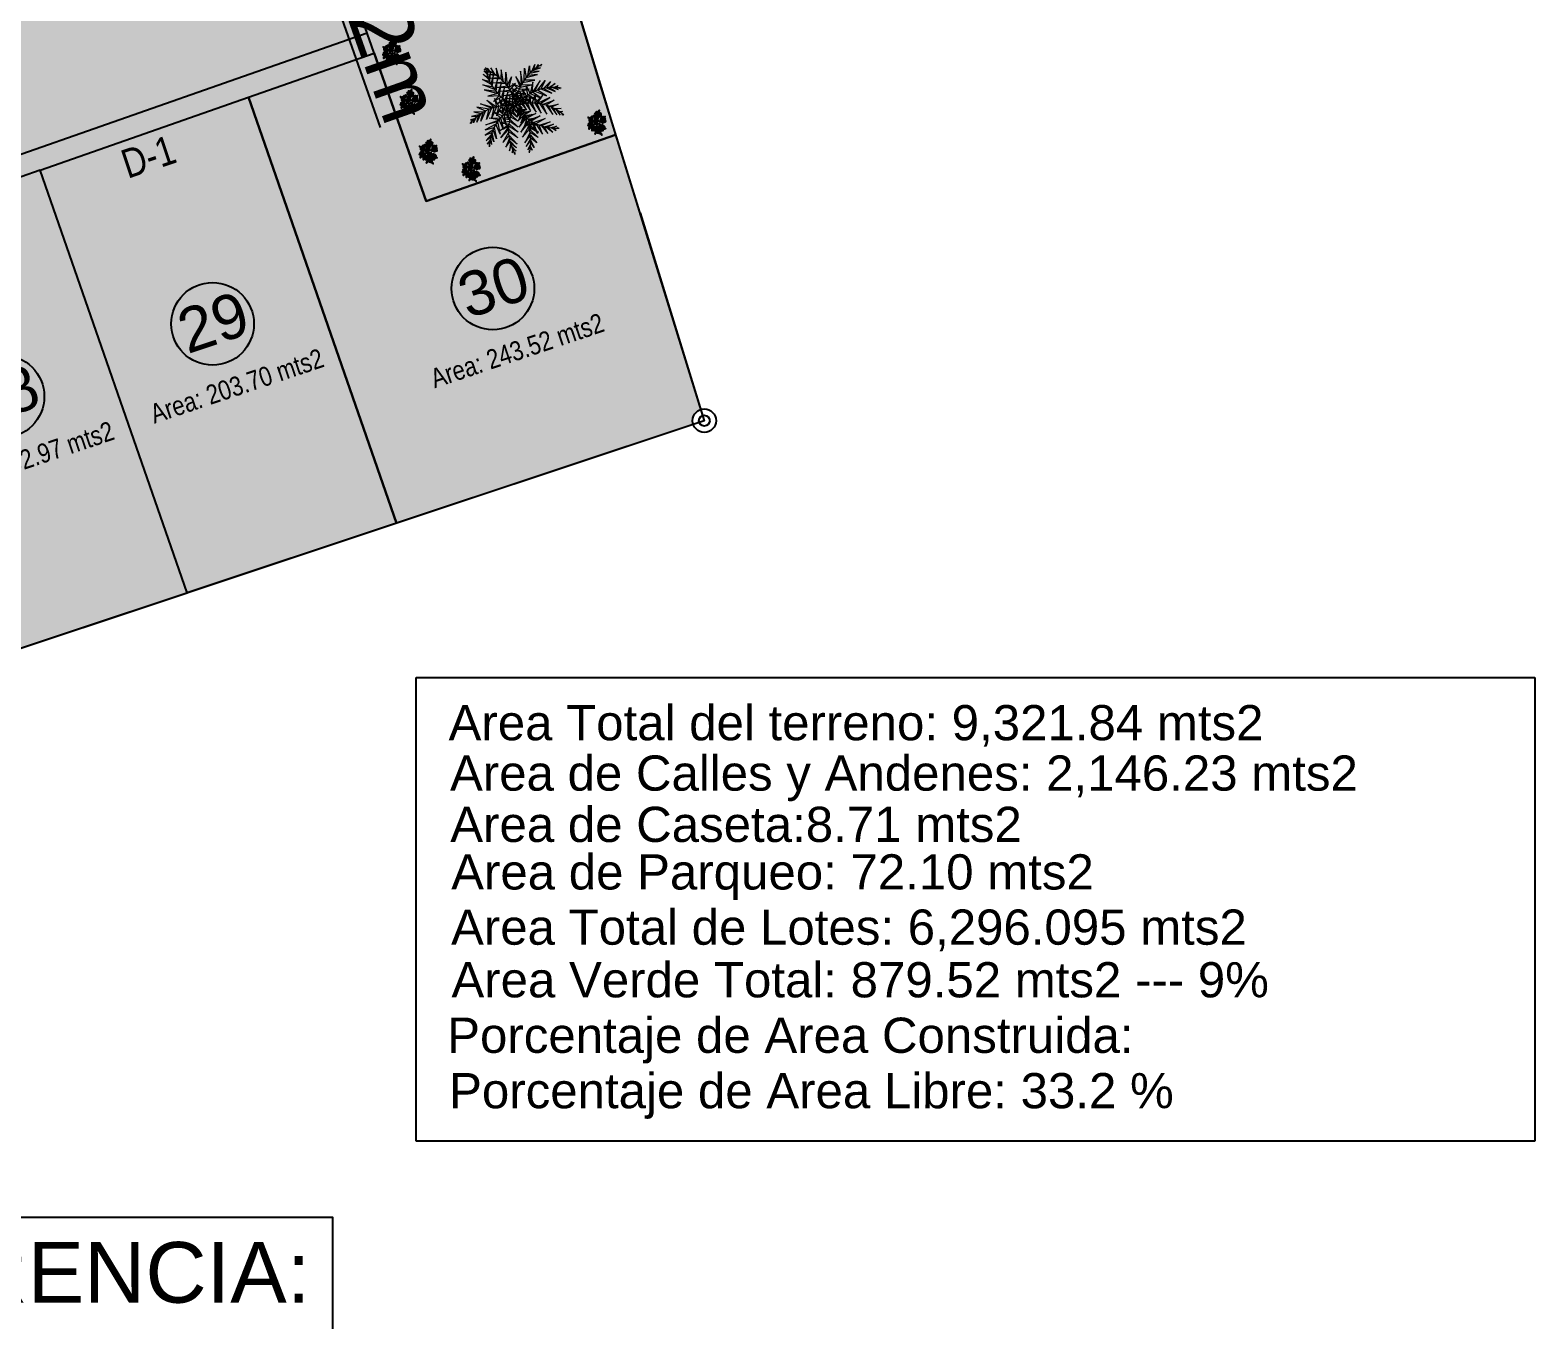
# Model space of a CAD drawing. Header units: millimetres. Extents: x 605064 to 1210630, y 1310999 to 2622410.
# Drawn here: x 605272.8 to 605341, y 1311072.5 to 1311130.9 of the extents above; entities that cross this region are included whole.
import ezdxf

# ---------------------------------------------------------------- set-up
doc = ezdxf.new("R2010")
doc.units = ezdxf.units.MM
doc.header["$PDMODE"] = 32
doc.header["$PDSIZE"] = 0.3
for name, color, linetype in [('acera', 8, 'Continuous'), ('CIRCULO', 1, 'Continuous'), ('COTAS', 3, 'Continuous'), ('CVL_CUADCON_LIN', 8, 'Continuous'), ('CVL_CUADCON_TX', 2, 'Continuous'), ('FLORES', 7, 'Continuous'), ('MUEBLES', 1, 'Continuous'), ('PALME-1', 82, 'Continuous'), ('ROTULOS LOTES', 1, 'Continuous'), ('texto', 7, 'Continuous')]:
    doc.layers.add(name, color=color, linetype=linetype)
doc.styles.add('PUNTOS PI', font='arial.ttf', dxfattribs={"height": 2.75})
doc.styles.add('ROTULOS', font='arial.ttf', dxfattribs={"height": 3})
doc.styles.add('TSN - Arial Narrow', font='ARIALN.TTF')
doc.dimstyles.new('COTAS LINDEROS', dxfattribs={"dimscale": 40, "dimtxt": 2.75, "dimasz": 0.06, "dimexe": 0.005, "dimexo": 0.005, "dimgap": 0.005, "dimtad": 2, "dimzin": 0, "dimdsep": 46, "dimtxsty": 'PUNTOS PI', "dimcen": 0.09, "dimclrd": 1, "dimclre": 1, "dimclrt": 3, "dimadec": 0, "dimazin": 0, "dimtfac": 1, "dimtofl": 0, "dimtmove": 0, "dimatfit": 3, "dimldrblk": 'ARCHTICK', "dimfxl": 1, "dimtolj": 1, "dimtzin": 0, "dimarcsym": 0})

# ---------------------------------------------------------------- blocks, each defined once
blk = doc.blocks.new('A$C48C97B70')
at = {"layer": 'PALME-1', "lineweight": 5}
for p, q in [((2.07, 6.54), (2.17, 6.53)), ((2.22, 6.5), (2.07, 6.54)), ((2.11, 6.38), (2.41, 6.32)), ((2.56, 6.18), (2.11, 6.38)), ((2.32, 6.6), (2.31, 6.42)), ((2.41, 6.32), (2.32, 6.6)), ((2.55, 6.55), (2.61, 6.12)), ((2.69, 6.03), (2.55, 6.55)), ((2.9, 6.41), (2.79, 5.89)), ((2.91, 5.72), (2.9, 6.41)), ((2.17, 6.15), (2.69, 6.03)), ((2.79, 5.89), (2.17, 6.15)), ((2.25, 5.88), (2.91, 5.72)), ((3.01, 5.56), (2.25, 5.88)), ((2.39, 5.47), (3.13, 5.33)), ((3.21, 5.15), (2.39, 5.47)), ((3.22, 6.2), (3.01, 5.56)), ((3.13, 5.33), (3.22, 6.2)), ((3.21, 5.15), (3.48, 5.95)), ((3.48, 5.95), (3.28, 4.98)), ((3.28, 4.98), (3.76, 5.51)), ((3.76, 5.51), (3.33, 4.82)), ((1.11, 4.31), (1.96, 3.8)), ((1.77, 3.8), (1.11, 4.31)), ((1.62, 4.43), (2.12, 3.8)), ((1.96, 3.8), (1.62, 4.43)), ((2.17, 4.4), (2.12, 3.8)), ((2.31, 3.78), (2.17, 4.4)), ((2.48, 4.31), (2.47, 3.76)), ((2.62, 3.74), (2.48, 4.31)), ((2.53, 5.1), (3.28, 4.98)), ((3.33, 4.82), (2.53, 5.1)), ((2.68, 4.77), (3.38, 4.63)), ((3.41, 4.48), (2.68, 4.77)), ((2.87, 4.39), (3.43, 4.33)), ((3.45, 4.18), (2.87, 4.39)), ((3.91, 4.98), (3.33, 4.82)), ((3.38, 4.63), (3.91, 4.98)), ((3.93, 4.65), (3.41, 4.48)), ((3.43, 4.33), (3.93, 4.65)), ((3.89, 4.36), (3.45, 4.18)), ((3.46, 4.03), (3.89, 4.36)), ((3.94, 3.75), (4.03, 4.28)), ((4.03, 4.28), (4.08, 3.81)), ((4.22, 3.86), (4.27, 4.45)), ((4.27, 4.45), (4.37, 3.91)), ((4.52, 3.96), (4.56, 4.59)), ((4.56, 4.59), (4.7, 4)), ((5.1, 4.71), (4.7, 4)), ((4.86, 4.03), (5.1, 4.71)), ((5.62, 4.68), (4.86, 4.03)), ((5.05, 4.06), (5.62, 4.68)), ((5.25, 4.08), (5.96, 4.57)), ((5.96, 4.57), (5.5, 4.08)), ((5.69, 4.07), (6.3, 4.39)), ((6.3, 4.39), (5.9, 4.05)), ((0.17, 3.31), (0.08, 3.19)), ((0.08, 3.19), (0.12, 3.28)), ((0.11, 3.44), (0.28, 3.37)), ((0.4, 3.43), (0.11, 3.44)), ((0.24, 3.64), (0.66, 3.55)), ((0.77, 3.6), (0.24, 3.64)), ((0.59, 3.52), (0.24, 3.17)), ((0.24, 3.17), (0.4, 3.43)), ((0.49, 3.93), (0.94, 3.65)), ((1.14, 3.71), (0.49, 3.93)), ((0.94, 3.65), (0.49, 3.15)), ((0.49, 3.15), (0.77, 3.6)), ((1.32, 3.74), (0.77, 3.13)), ((0.77, 3.13), (1.14, 3.71)), ((0.79, 4.16), (1.32, 3.74)), ((1.57, 3.78), (0.79, 4.16)), ((1.77, 3.8), (1.2, 3.13)), ((1.2, 3.13), (1.57, 3.78)), ((1.59, 3.14), (1.96, 3.8)), ((2.12, 3.8), (1.59, 3.14)), ((1.96, 3.17), (2.31, 3.78)), ((2.47, 3.76), (1.96, 3.17)), ((2.37, 3.23), (2.62, 3.74)), ((2.77, 3.7), (2.37, 3.23)), ((2.66, 3.27), (2.91, 3.66)), ((3.03, 3.63), (2.66, 3.27)), ((3.25, 3.26), (2.73, 3.21)), ((2.73, 3.21), (3.13, 3.13)), ((2.74, 4.18), (2.77, 3.7)), ((2.91, 3.66), (2.74, 4.18)), ((2.96, 4.03), (3.03, 3.63)), ((3.19, 3.57), (2.96, 4.03)), ((2.98, 3.34), (3.19, 3.57)), ((3.3, 3.52), (2.98, 3.34)), ((3.01, 4.14), (3.46, 4.03)), ((3.47, 3.91), (3.01, 4.14)), ((3.18, 3.86), (3.47, 3.74)), ((3.46, 3.62), (3.18, 3.86)), ((3.39, 2.98), (3.25, 3.26)), ((3.33, 3.35), (3.39, 2.98)), ((3.83, 4.11), (3.47, 3.91)), ((3.47, 3.74), (3.83, 4.11)), ((3.49, 3.3), (3.84, 3.19)), ((3.58, 3.55), (3.93, 3.41)), ((3.69, 3.61), (3.84, 4.1)), ((3.93, 3.41), (3.69, 3.61)), ((3.84, 4.1), (3.84, 3.69)), ((3.84, 3.69), (4.25, 3.4)), ((4.25, 3.4), (3.94, 3.75)), ((4.08, 3.81), (4.54, 3.4)), ((4.54, 3.4), (4.22, 3.86)), ((4.37, 3.91), (4.96, 3.41)), ((4.96, 3.41), (4.52, 3.96)), ((4.7, 4), (5.33, 3.44)), ((5.33, 3.44), (4.86, 4.03)), ((5.05, 4.06), (5.72, 3.49)), ((5.72, 3.49), (5.25, 4.08)), ((5.5, 4.08), (6.15, 3.56)), ((6.15, 3.56), (5.69, 4.07)), ((5.9, 4.05), (6.42, 3.62)), ((6.07, 4.02), (6.59, 4.15)), ((6.42, 3.62), (6.07, 4.02)), ((6.59, 4.15), (6.19, 3.99)), ((6.26, 3.98), (6.66, 3.68)), ((6.46, 3.92), (6.75, 3.97)), ((6.66, 3.68), (6.46, 3.92)), ((6.75, 3.97), (6.59, 3.87)), ((6.71, 3.83), (6.81, 3.73)), ((6.81, 3.73), (6.76, 3.81)), ((1.79, 1.6), (2.58, 2.2)), ((1.87, 2.11), (2.65, 2.35)), ((2.58, 2.2), (1.87, 2.11)), ((2.1, 2.61), (2.65, 2.35)), ((2.73, 2.52), (2.1, 2.61)), ((2.31, 2.87), (2.8, 2.66)), ((2.89, 2.79), (2.31, 2.87)), ((2.52, 3.07), (2.97, 2.92)), ((3.06, 3.03), (2.52, 3.07)), ((3.06, 1.62), (2.58, 2.2)), ((2.65, 2.35), (3.06, 1.62)), ((3.17, 1.97), (2.73, 2.52)), ((2.8, 2.66), (3.17, 1.97)), ((3.27, 2.37), (2.89, 2.79)), ((2.97, 2.92), (3.27, 2.37)), ((3.33, 2.66), (3.06, 3.03)), ((3.13, 3.13), (3.33, 2.66)), ((3.53, 3.19), (3.34, 2.71)), ((3.34, 2.71), (3.6, 3.03)), ((3.65, 2.92), (3.37, 2.45)), ((3.37, 2.45), (3.71, 2.79)), ((3.79, 2.65), (3.45, 2.17)), ((3.45, 2.17), (3.87, 2.52)), ((3.84, 3.19), (3.53, 3.19)), ((3.95, 2.39), (3.59, 1.88)), ((3.59, 1.88), (4.07, 2.24)), ((3.6, 3.03), (4.11, 2.99)), ((4.11, 2.99), (3.65, 2.92)), ((3.71, 2.79), (4.33, 2.81)), ((4.33, 2.81), (3.79, 2.65)), ((3.87, 2.52), (4.65, 2.53)), ((3.93, 1.44), (4.07, 2.24)), ((4.65, 2.53), (3.95, 2.39)), ((4.07, 2.24), (4.91, 2.27)), ((4.91, 2.27), (4.17, 2.11)), ((2.52, 2.02), (1.79, 1.6)), ((2.46, 1.83), (1.82, 1.24)), ((1.82, 1.24), (2.4, 1.58)), ((2.37, 1.4), (1.92, 0.87)), ((1.92, 0.87), (2.35, 1.19)), ((2.35, 1.19), (2.65, 0.59)), ((2.76, 0.85), (2.37, 1.4)), ((2.4, 1.58), (2.76, 0.85)), ((2.93, 1.24), (2.46, 1.83)), ((2.52, 2.02), (2.93, 1.24)), ((4.17, 2.11), (3.93, 1.44)), ((4.35, 1.14), (4.17, 2.11)), ((4.3, 1.97), (5.18, 1.98)), ((4.3, 1.97), (4.35, 1.14)), ((5.18, 1.98), (4.44, 1.83)), ((4.44, 1.83), (4.68, 1)), ((4.68, 1), (4.64, 1.67)), ((4.64, 1.67), (5.46, 1.66)), ((5.46, 1.66), (4.79, 1.56)), ((4.79, 1.56), (5.05, 0.92)), ((5.05, 0.92), (4.96, 1.44)), ((4.96, 1.44), (5.64, 1.44)), ((5.64, 1.44), (5.11, 1.36)), ((5.11, 1.36), (5.43, 0.92)), ((5.43, 0.92), (5.22, 1.3)), ((5.29, 1.27), (5.78, 1.24)), ((5.78, 1.24), (5.48, 1.18)), ((5.48, 1.18), (5.67, 0.96)), ((5.67, 0.96), (5.61, 1.14)), ((5.72, 1.1), (5.87, 1.11)), ((5.87, 1.11), (5.78, 1.08)), ((2.34, 1.02), (2.1, 0.54)), ((2.1, 0.54), (2.34, 0.89)), ((2.35, 0.61), (2.24, 0.34)), ((2.24, 0.34), (2.37, 0.48)), ((2.65, 0.59), (2.34, 1.02)), ((2.34, 0.82), (2.54, 0.37)), ((2.54, 0.37), (2.35, 0.61)), ((2.38, 0.36), (2.46, 0.23)), ((2.46, 0.23), (2.39, 0.3))]:
    blk.add_line(p, q, dxfattribs=at)
for points in [[(2.15, 6.22), (2.03, 6.48), (2.16, 6.36)], [(2.16, 6.01), (2.32, 6.47), (2.15, 6.22)], [(2.17, 6.48), (2.24, 6.61), (2.18, 6.54)], [(2.35, 5.01), (1.67, 5.56), (2.27, 5.26)], [(2.23, 5.44), (1.75, 5.93), (2.19, 5.64)], [(2.17, 5.81), (1.9, 6.28), (2.16, 5.94)], [(2.19, 5.64), (2.45, 6.26), (2.17, 5.81)], [(2.27, 5.26), (2.58, 6.01), (2.23, 5.44)], [(2.42, 4.82), (2.77, 5.63), (2.35, 5.01)], [(4.26, 4.75), (4.05, 5.44), (4.14, 4.63)], [(4.39, 4.88), (4.5, 5.72), (4.26, 4.75)], [(4.54, 5.01), (4.83, 5.83), (4.75, 5.17)], [(4.91, 5.27), (5.21, 5.88), (5.09, 5.37)], [(5.09, 5.37), (5.76, 5.34), (5.24, 5.45)], [(5.24, 5.45), (5.59, 5.86), (5.36, 5.5)], [(5.42, 5.53), (5.92, 5.52), (5.62, 5.6)], [(5.62, 5.6), (5.82, 5.8), (5.75, 5.64)], [(5.87, 5.67), (6.02, 5.65), (5.93, 5.68)], [(2.42, 4.82), (1.67, 5.2), (2.49, 4.65)], [(2.49, 4.65), (1.78, 4.69), (2.57, 4.5)], [(2.67, 4.34), (2.05, 4.21), (2.57, 4.5)], [(2.57, 4.5), (2.93, 5.26), (2.49, 4.65)], [(2.75, 4.21), (3.06, 4.92), (2.67, 4.34)], [(2.94, 3.96), (3.19, 4.53), (2.84, 4.08)], [(3.68, 3.98), (3.44, 4.47), (3.75, 4.11)], [(3.84, 4.24), (3.53, 4.74), (3.93, 4.37)], [(4.02, 4.49), (3.69, 5.03), (4.14, 4.63)], [(3.93, 4.37), (4.7, 4.31), (4.02, 4.49)], [(4.14, 4.63), (4.98, 4.55), (4.26, 4.75)], [(4.39, 4.88), (5.27, 4.82), (4.54, 5.01)], [(4.75, 5.17), (5.57, 5.12), (4.91, 5.27)], [(2.34, 3.06), (1.86, 3.47), (2.18, 2.96)], [(2.61, 3.2), (2.17, 3.58), (2.47, 3.13)], [(2.84, 4.08), (2.27, 3.96), (2.75, 4.21)], [(2.89, 3.31), (2.45, 3.63), (2.76, 3.26)], [(3.03, 3.85), (2.49, 3.78), (2.94, 3.96)], [(2.76, 3.26), (2.71, 2.64), (2.61, 3.2)], [(3.17, 3.4), (2.71, 3.64), (3.01, 3.35)], [(3.23, 3.64), (2.72, 3.65), (3.11, 3.76)], [(3.01, 3.35), (2.92, 2.85), (2.89, 3.31)], [(3.11, 3.76), (3.27, 4.25), (3.03, 3.85)], [(3.29, 3.43), (3.14, 3.09), (3.17, 3.4)], [(3.33, 3.56), (3.35, 3.93), (3.23, 3.64)], [(3.52, 3.32), (3.36, 2.98), (3.58, 3.21)], [(3.55, 3.72), (3.39, 4.21), (3.62, 3.88)], [(3.5, 3.61), (3.86, 3.7), (3.55, 3.72)], [(3.58, 3.21), (4.05, 3), (3.65, 3.05)], [(3.61, 3.46), (3.83, 3.16), (3.73, 3.46)], [(3.62, 3.88), (4.13, 3.88), (3.68, 3.98)], [(3.73, 3.46), (4.13, 3.79), (3.9, 3.45)], [(3.75, 4.11), (4.37, 4.05), (3.84, 4.24)], [(3.9, 3.45), (4.1, 2.98), (4.02, 3.43)], [(4.02, 3.43), (4.38, 3.84), (4.16, 3.41)], [(4.16, 3.41), (4.34, 2.82), (4.32, 3.38)], [(4.32, 3.38), (4.67, 3.85), (4.47, 3.35)], [(4.47, 3.35), (4.7, 2.6), (4.62, 3.3)], [(4.62, 3.3), (5, 3.81), (4.8, 3.24)], [(4.95, 3.18), (5.51, 3.62), (4.8, 3.24)], [(4.8, 3.24), (5.02, 2.43), (4.95, 3.18)], [(5.12, 3.1), (5.93, 3.31), (4.95, 3.18)], [(1.43, 2.3), (0.77, 2.1), (1.3, 2.14)], [(1.74, 2.62), (0.88, 2.47), (1.55, 2.44)], [(1.89, 2.75), (1.05, 2.78), (2.04, 2.87)], [(1.3, 2.14), (1.23, 1.47), (1.2, 2)], [(2.04, 2.87), (1.4, 3.17), (2.18, 2.96)], [(1.55, 2.44), (1.46, 1.63), (1.43, 2.3)], [(1.89, 2.75), (1.81, 1.87), (1.74, 2.62)], [(2.18, 2.96), (2.13, 2.12), (2.04, 2.87)], [(2.47, 3.13), (2.41, 2.35), (2.34, 3.06)], [(3.87, 2.16), (3.25, 1.59), (3.89, 1.99)], [(3.82, 2.5), (3.26, 1.95), (3.84, 2.35)], [(3.73, 2.8), (3.28, 2.37), (3.78, 2.65)], [(3.65, 3.05), (3.31, 2.66), (3.69, 2.94)], [(3.69, 2.94), (4.21, 2.8), (3.73, 2.8)], [(3.78, 2.65), (4.36, 2.55), (3.82, 2.5)], [(3.84, 2.35), (4.47, 2.24), (3.87, 2.16)], [(3.89, 1.99), (4.54, 1.69), (3.87, 2.16)], [(5.12, 3.1), (5.38, 2.26), (5.3, 3.01)], [(5.3, 3.01), (6.17, 3.04), (5.52, 2.87)], [(5.52, 2.87), (5.78, 2.09), (5.67, 2.76)], [(5.67, 2.76), (6.35, 2.71), (5.83, 2.63)], [(5.83, 2.63), (6.04, 2), (5.96, 2.52)], [(5.96, 2.52), (6.47, 2.35), (6.05, 2.43)], [(6.1, 2.38), (6.27, 1.92), (6.24, 2.22)], [(6.24, 2.22), (6.5, 2.11), (6.32, 2.11)], [(1.2, 2), (0.74, 1.73), (1.13, 1.9)], [(0.99, 1.65), (0.75, 1.48), (0.93, 1.53)], [(0.88, 1.42), (0.88, 1.27), (0.86, 1.36)], [(1.09, 1.83), (1.02, 1.35), (0.99, 1.65)], [(3.89, 1.81), (3.26, 1.19), (3.89, 1.61)], [(3.87, 1.35), (3.3, 0.76), (3.84, 1.17)], [(3.84, 1.17), (4.1, 0.53), (3.8, 0.96)], [(3.89, 1.61), (4.32, 0.85), (3.87, 1.35)], [(3.89, 1.81), (4.45, 1.18), (3.89, 1.99)], [(6.39, 2.02), (6.43, 1.87), (6.43, 1.97)], [(3.8, 0.96), (3.33, 0.48), (3.76, 0.8)], [(3.69, 0.61), (3.37, 0.24), (3.62, 0.41)], [(3.51, 0.18), (3.39, 0.08), (3.48, 0.13)], [(3.62, 0.41), (3.64, 0.12), (3.56, 0.29)], [(3.76, 0.8), (3.84, 0.26), (3.72, 0.68)]]:
    blk.add_lwpolyline(points, dxfattribs=at)
for centre, start, end in [((5.59, 6.14), 171.0105, 231.4464), ((6.69, 2.33), 100.4762, 160.9122), ((4.04, 0.07), 99.9493, 160.3853), ((0.46, 1.76), 329.1163, 29.5523), ((3.59, 0.03), 32.0006, 92.4366)]:
    blk.add_arc(centre, 3.44, start, end, dxfattribs=at)
at = {"layer": 'PALME-1', "lineweight": 5, "extrusion": (0, 0, -1)}
for centre, major_axis, start_param, end_param in [((0.03, 3.84), (2.43, 2.43), -0.156897, 0.89791), ((5.42, 0.65), (-2.43, 2.43), 0.173647, 1.228454), ((1.95, 0.37), (-2.43, 2.43), 0.182844, 1.237651), ((5.77, 0.93), (2.43, 2.43), 3.700109, 4.754916), ((6.76, 4.37), (-2.43, 2.43), 4.173367, 5.228174)]:
    blk.add_ellipse(centre, major_axis=major_axis, ratio=1, start_param=start_param, end_param=end_param, dxfattribs=at)
blk = doc.blocks.new('FLORES-1')
at = {"color": 1, "linetype": 'Continuous'}
for p, q in [((-0.183, 0.183), (-0.196, 0.169)), ((0.056, 0.146), (0.064, 0.192)), ((0.069, 0.177), (0.069, 0.199))]:
    blk.add_line(p, q, dxfattribs=at)
at = {"color": 86, "linetype": 'Continuous'}
for p, q in [((-0.188, 0.272), (-0.183, 0.181)), ((-0.183, 0.181), (-0.159, 0.155)), ((-0.159, 0.155), (-0.182, 0.283)), ((-0.141, 0.099), (-0.027, -0.013)), ((-0.074, 0.088), (-0.105, 0.101)), ((-0.064, 0.077), (-0.101, 0.09)), ((0.056, 0.146), (-0.002, 0.01)), ((0.05, 0.385), (0.045, 0.422)), ((0.05, 0.382), (0.061, 0.281)), ((0.054, 0.385), (0.068, 0.419)), ((0.168, 0.017), (0.07, -0.012)), ((0.168, 0.017), (0.196, 0.029)), ((0.23, 0.294), (0.188, 0.231))]:
    blk.add_line(p, q, dxfattribs=at)
for points in [[(0.102, 0.471), (0.12, 0.499), (0.122, 0.485), (0.114, 0.464)], [(-0.3, 0.135), (-0.385, 0.181), (-0.363, 0.19), (-0.305, 0.159)], [(-0.223, 0.04), (-0.262, -0.01), (-0.273, -0.009), (-0.233, 0.049)], [(-0.219, 0.287), (-0.27, 0.256), (-0.269, 0.243), (-0.208, 0.289)], [(-0.217, 0.356), (-0.235, 0.368), (-0.251, 0.364), (-0.223, 0.355)], [(-0.17, 0.299), (-0.144, 0.266), (-0.019, -0.02)], [(-0.078, 0.029), (-0.159, 0.014), (-0.167, 0.003), (-0.073, 0.029)], [(-0.136, 0.247), (-0.09, 0.317), (-0.09, 0.296), (-0.132, 0.248)], [(-0.104, 0.181), (-0.069, 0.258), (-0.065, 0.242), (-0.102, 0.175)], [(-0.071, 0.106), (-0.022, 0.181), (-0.019, 0.155), (-0.068, 0.101)], [(0.004, -0.008), (-0.032, 0.064), (-0.046, 0.045), (0.001, -0.001)], [(0.062, 0.261), (-0.009, 0.344), (-0.042, 0.357), (0.067, 0.244)], [(0.041, 0.367), (-0.039, 0.398), (-0.032, 0.385), (0.038, 0.363)], [(0.024, 0.093), (-0.016, 0.254), (-0.03, 0.244), (0.026, 0.082)], [(-0.003, 0.006), (0.12, -0.041), (0.116, -0.073), (0.006, -0.002)], [(0, 0.014), (0.133, 0.064), (0.132, 0.042), (0.004, 0.013)], [(0.044, 0.117), (0.149, 0.129), (0.134, 0.111), (0.045, 0.114)], [(0.078, 0.41), (0.053, 0.382)], [(0.06, 0.318), (0.146, 0.399), (0.146, 0.372), (0.056, 0.312)], [(0.062, 0.168), (0.163, 0.241), (0.154, 0.275), (0.06, 0.167)], [(0.129, 0.002), (0.184, -0.022), (0.193, -0.017), (0.134, 0.002)], [(0.194, 0.245), (0.178, 0.395), (0.192, 0.388), (0.198, 0.257), (0.217, 0.334), (0.218, 0.299), (0.203, 0.259)], [(0.179, 0.183), (0.282, 0.17), (0.286, 0.151), (0.178, 0.18)], [(0.196, 0.245), (0.339, 0.231), (0.342, 0.253), (0.198, 0.247)], [(0.262, 0.015), (0.304, -0.01), (0.288, -0.016), (0.26, 0.004)], [(0.264, 0.078), (0.276, 0.111), (0.287, 0.094), (0.268, 0.079)], [(0.333, 0.356), (0.368, 0.404), (0.371, 0.393), (0.338, 0.35)], [(-0.019, -0.02), (-0.132, -0.038), (-0.144, -0.059), (-0.021, -0.02)], [(0.01, -0.004), (-0.054, -0.123), (-0.011, -0.107), (0.004, -0.008)], [(0.006, -0.002), (0.047, -0.107), (0.08, -0.101), (0.01, -0.004)]]:
    blk.add_lwpolyline(points, dxfattribs=at)
at = {"color": 1, "linetype": 'Continuous'}
for points in [[(-0.161, 0.17), (-0.138, 0.187), (-0.16, 0.156), (-0.125, 0.173), (-0.153, 0.149), (-0.107, 0.154), (-0.149, 0.14), (-0.102, 0.131), (-0.151, 0.128), (-0.104, 0.11), (-0.151, 0.116), (-0.105, 0.094), (-0.159, 0.11), (-0.131, 0.072), (-0.17, 0.108), (-0.151, 0.054), (-0.173, 0.105), (-0.174, 0.045), (-0.182, 0.107), (-0.196, 0.04), (-0.198, 0.11), (-0.221, 0.046), (-0.215, 0.11), (-0.243, 0.051), (-0.228, 0.109), (-0.27, 0.068), (-0.238, 0.119), (-0.29, 0.093), (-0.248, 0.129), (-0.305, 0.123), (-0.257, 0.144), (-0.311, 0.148), (-0.257, 0.153), (-0.304, 0.169), (-0.253, 0.161), (-0.287, 0.186), (-0.248, 0.17), (-0.262, 0.201), (-0.24, 0.176), (-0.237, 0.213), (-0.23, 0.179), (-0.217, 0.217), (-0.218, 0.176), (-0.199, 0.215), (-0.205, 0.178), (-0.188, 0.215), (-0.195, 0.173)], [(-0.157, 0.318), (-0.107, 0.327), (-0.161, 0.329), (-0.128, 0.346), (-0.163, 0.335), (-0.148, 0.355), (-0.167, 0.338), (-0.169, 0.36), (-0.176, 0.339), (-0.18, 0.36), (-0.181, 0.338), (-0.191, 0.359), (-0.192, 0.336), (-0.209, 0.354), (-0.2, 0.336), (-0.227, 0.342), (-0.209, 0.328), (-0.239, 0.333), (-0.212, 0.32), (-0.244, 0.321), (-0.209, 0.317), (-0.238, 0.301), (-0.202, 0.317), (-0.228, 0.286), (-0.194, 0.311), (-0.202, 0.277), (-0.182, 0.31), (-0.176, 0.275), (-0.173, 0.31), (-0.152, 0.282), (-0.163, 0.32), (-0.123, 0.296), (-0.161, 0.315)], [(-0.177, 0.172), (-0.183, 0.168), (-0.179, 0.175)], [(-0.169, 0.164), (-0.172, 0.161), (-0.169, 0.165)], [(-0.166, 0.196), (-0.161, 0.206), (-0.167, 0.2)], [(-0.161, 0.176), (-0.147, 0.195), (-0.163, 0.183)], [(0.084, 0.441), (0.152, 0.44), (0.085, 0.447), (0.124, 0.455), (0.072, 0.453), (0.087, 0.468), (0.06, 0.456), (0.064, 0.474), (0.051, 0.456), (0.05, 0.474), (0.045, 0.457), (0.036, 0.47), (0.04, 0.457), (0.023, 0.465), (0.033, 0.457), (0.015, 0.47), (0.017, 0.454), (-0.001, 0.459), (0.011, 0.451), (-0.017, 0.462), (-0.001, 0.45), (-0.035, 0.448), (-0.004, 0.442), (-0.047, 0.437), (0.006, 0.44), (-0.037, 0.419), (0.016, 0.439), (-0.004, 0.418), (0.022, 0.443), (0.016, 0.409), (0.033, 0.442), (0.036, 0.418), (0.042, 0.442), (0.05, 0.41), (0.048, 0.441), (0.076, 0.417), (0.065, 0.439), (0.107, 0.412), (0.074, 0.44), (0.127, 0.42), (0.089, 0.442)], [(0.079, 0.181), (0.071, 0.145), (0.07, 0.173)], [(0.081, 0.193), (0.082, 0.199), (0.083, 0.195)], [(0.099, 0.195), (0.086, 0.154), (0.085, 0.185)], [(0.149, 0.231), (0.179, 0.239), (0.147, 0.224), (0.194, 0.21), (0.144, 0.217), (0.19, 0.193), (0.15, 0.195), (0.17, 0.167), (0.12, 0.192), (0.135, 0.159), (0.112, 0.2), (0.11, 0.152), (0.101, 0.196)], [(0.225, 0.069), (0.258, 0.082), (0.237, 0.065), (0.264, 0.069), (0.237, 0.056), (0.266, 0.058), (0.237, 0.05), (0.272, 0.045), (0.243, 0.04), (0.273, 0.027), (0.245, 0.035), (0.257, 0.006), (0.236, 0.028), (0.245, -0.007), (0.232, 0.025), (0.222, -0.015), (0.224, 0.023), (0.2, -0.002), (0.211, 0.024), (0.176, 0.009), (0.206, 0.034), (0.159, 0.034), (0.197, 0.043), (0.157, 0.052), (0.192, 0.054), (0.163, 0.077), (0.196, 0.063), (0.188, 0.095), (0.202, 0.068), (0.213, 0.106), (0.218, 0.075), (0.244, 0.104), (0.229, 0.067)], [(0.271, 0.347), (0.243, 0.307), (0.28, 0.334), (0.258, 0.297), (0.289, 0.324), (0.268, 0.282), (0.294, 0.316), (0.29, 0.273), (0.305, 0.315), (0.317, 0.258), (0.315, 0.304), (0.35, 0.265), (0.327, 0.307), (0.374, 0.287), (0.344, 0.313), (0.369, 0.309), (0.332, 0.326), (0.352, 0.33), (0.324, 0.336), (0.331, 0.347), (0.316, 0.346), (0.319, 0.362), (0.304, 0.362), (0.306, 0.384), (0.293, 0.373), (0.294, 0.392), (0.278, 0.386), (0.273, 0.409), (0.265, 0.386), (0.251, 0.419), (0.262, 0.377), (0.224, 0.401), (0.259, 0.375), (0.21, 0.378), (0.259, 0.367), (0.215, 0.357), (0.268, 0.358), (0.22, 0.342), (0.271, 0.351), (0.226, 0.329), (0.266, 0.341)]]:
    blk.add_lwpolyline(points, dxfattribs=at)
at = {"color": 50, "linetype": 'Continuous'}
blk.add_lwpolyline([(-0.175, 0.155), (-0.175, 0.155), (-0.179, 0.155), (-0.183, 0.156), (-0.186, 0.157), (-0.188, 0.159), (-0.19, 0.16), (-0.192, 0.161), (-0.195, 0.162), (-0.205, 0.167), (-0.215, 0.171), (-0.232, 0.17), (-0.243, 0.162), (-0.249, 0.153), (-0.246, 0.139), (-0.236, 0.123), (-0.222, 0.119), (-0.202, 0.116), (-0.186, 0.113), (-0.165, 0.111), (-0.156, 0.13), (-0.161, 0.146)], close=True, dxfattribs=at)
for points in [[(-0.161, 0.317), (-0.16, 0.319), (-0.16, 0.324), (-0.162, 0.328), (-0.169, 0.335), (-0.171, 0.336), (-0.182, 0.337), (-0.192, 0.335), (-0.203, 0.327), (-0.207, 0.32), (-0.204, 0.314), (-0.198, 0.311), (-0.188, 0.312), (-0.178, 0.313), (-0.167, 0.315), (-0.159, 0.317)], [(0.043, 0.454), (0.04, 0.455), (0.029, 0.455), (0.02, 0.453), (0.007, 0.451), (-0.004, 0.448), (-0.008, 0.445), (-0.004, 0.442), (0.015, 0.441), (0.033, 0.442), (0.055, 0.441), (0.069, 0.441), (0.084, 0.443), (0.081, 0.452), (0.067, 0.455), (0.053, 0.455), (0.039, 0.453)], [(0.117, 0.232), (0.11, 0.234), (0.1, 0.236), (0.088, 0.236), (0.074, 0.234), (0.063, 0.228), (0.054, 0.219), (0.051, 0.211), (0.054, 0.204), (0.063, 0.201), (0.08, 0.2), (0.086, 0.199)], [(0.104, 0.197), (0.108, 0.196), (0.124, 0.195), (0.137, 0.199), (0.144, 0.211), (0.139, 0.22), (0.136, 0.222)], [(0.231, 0.049), (0.23, 0.053), (0.227, 0.057), (0.219, 0.062), (0.207, 0.062), (0.2, 0.056), (0.204, 0.049), (0.207, 0.041), (0.214, 0.031), (0.224, 0.03), (0.232, 0.031), (0.237, 0.039), (0.234, 0.048), (0.23, 0.052)], [(0.278, 0.38), (0.271, 0.381), (0.263, 0.378), (0.262, 0.372), (0.268, 0.362), (0.275, 0.351), (0.288, 0.337), (0.301, 0.321), (0.317, 0.307), (0.326, 0.313), (0.322, 0.329), (0.315, 0.34), (0.307, 0.35), (0.294, 0.366), (0.28, 0.377)]]:
    blk.add_lwpolyline(points, dxfattribs=at)
blk = doc.blocks.new('arbusto5')
at = {"layer": 'FLORES'}
blk.add_blockref('FLORES-1', (0.144, 0.059), dxfattribs=at)
blk = doc.blocks.new('*D132')
at = {"color": 1, "lineweight": -2, "transparency": 16777216}
for p, q in [((605277.406, 1311151.12), (605279.905, 1311152.003)), ((605280.516, 1311149.673), (605282.918, 1311142.869)), ((605281.407, 1311139.79), (605283.906, 1311140.672)), ((605283.717, 1311140.606), (605288.695, 1311126.511))]:
    blk.add_line(p, q, dxfattribs=at)
at = {"color": 1, "transparency": 16777216}
for points in [[(605280.893, 1311149.806), (605280.138, 1311149.54), (605279.716, 1311151.936)], [(605283.295, 1311143.002), (605282.541, 1311142.736), (605283.717, 1311140.606)]]:
    blk.add_solid(points, dxfattribs=at)
at = {"layer": 'Defpoints', "color": 0, "transparency": 16777216}
for p in [(605277.218, 1311151.054), (605283.717, 1311140.606), (605281.219, 1311139.724)]:
    blk.add_point(p, dxfattribs=at)
at = {"color": 3, "transparency": 16777216, "insert": (605288.118, 1311132.961), "char_height": 2.75, "attachment_point": 5, "rotation": 289.44932, "style": 'PUNTOS PI'}
blk.add_mtext('\\A1;12.02m', dxfattribs=at)
blk = doc.blocks.new('_ArchTick')
at = {"color": 0, "linetype": 'ByBlock', "const_width": 0.15}
blk.add_lwpolyline([(-0.5, -0.5), (0.5, 0.5)], dxfattribs=at)

msp = doc.modelspace()

# ---------------------------------------------------------------- hatches: boundary and pattern name
at = {"true_color": 0xf8f6af}
h = msp.add_hatch(color=51, dxfattribs=at)
h.dxf.hatch_style = 1
h.paths.add_polyline_path([(605287.356, 1311165.848), (605268.846, 1311159.363), (605268.09, 1311159.098), (605271.388, 1311149.7, 0.41593), (605272.258, 1311149.301), (605277.218, 1311151.054), (605281.196, 1311139.715), (605276.258, 1311137.972, 0.350964), (605275.806, 1311137.108), (605277.537, 1311132.176, 0.362883), (605278.421, 1311131.782), (605286.45, 1311134.564, -0.318731), (605286.855, 1311134.36), (605290.78, 1311123.174), (605299.358, 1311126.177), (605298.66, 1311128.427)])
h.paths.add_polyline_path([(605284.386, 1311146.624), (605287.776, 1311147.819), (605287.405, 1311148.872), (605284.015, 1311147.677)], flags=24)
h.paths.add_polyline_path([(605284.37, 1311145.854), (605288.491, 1311147.327), (605288.13, 1311148.335), (605284.01, 1311146.862)], flags=24)
at = {"true_color": 0xebebeb}
h = msp.add_hatch(color=7, dxfattribs=at)
h.dxf.hatch_style = 1
h.paths.add_polyline_path([(605288.107, 1311130.79), (605286.855, 1311134.36, 0.318731), (605286.45, 1311134.564), (605278.421, 1311131.782, -0.362883), (605277.537, 1311132.176), (605275.806, 1311137.108), (605269.861, 1311135.772, -0.378986), (605269.32, 1311134.493), (605238.489, 1311123.683), (605241.702, 1311114.519)])
h.paths.add_polyline_path([(605253.011, 1311123.098), (605242.21, 1311119.311, -1), (605241.879, 1311120.254), (605252.68, 1311124.042, -1)], flags=16)
h.paths.add_polyline_path([(605259.739, 1311125.457), (605270.541, 1311129.242, 1), (605270.21, 1311130.186), (605259.408, 1311126.4, 1)], flags=16)
at = {"true_color": 0x636466}
h = msp.add_hatch(color=251, dxfattribs=at)
h.dxf.hatch_style = 1
h.paths.add_polyline_path([(605254.294, 1311117.915), (605263.816, 1311121.253), (605273.3, 1311124.579), (605282.737, 1311127.888), (605288.426, 1311129.882), (605288.107, 1311130.79), (605207.127, 1311102.396), (605207.658, 1311101.562), (605218.611, 1311105.403), (605225.369, 1311107.773), (605235.015, 1311111.155), (605244.697, 1311114.55), (605244.697, 1311114.55)])
at = {"true_color": 0xafd9aa}
h = msp.add_hatch(color=9, dxfattribs=at)
h.dxf.hatch_style = 1
h.paths.add_polyline_path([(605299.358, 1311126.177), (605290.78, 1311123.174), (605288.426, 1311129.882), (605282.737, 1311127.887), (605289.434, 1311108.582), (605302.87, 1311113.056, -0.080531), (605302.843, 1311113.224, -0.328636), (605303.217, 1311113.732)])
h = msp.add_hatch(color=9, dxfattribs=at)
h.dxf.hatch_style = 1
h.paths.add_polyline_path([(605282.737, 1311127.888), (605273.3, 1311124.579), (605279.946, 1311105.423), (605289.434, 1311108.582)])
h = msp.add_hatch(color=9, dxfattribs=at)
h.dxf.hatch_style = 1
h.paths.add_polyline_path([(605273.3, 1311124.579), (605263.816, 1311121.253), (605270.41, 1311102.247), (605279.946, 1311105.423)])

# ---------------------------------------------------------------- linework, layer by layer
for p, q in [((605287.356, 1311165.848), (605299.358, 1311126.177)), ((605290.78, 1311123.174), (605286.855, 1311134.36)), ((605288.107, 1311130.79), (605207.127, 1311102.396)), ((605289.434, 1311108.582), (605282.737, 1311127.887)), ((605299.358, 1311126.177), (605290.78, 1311123.174))]:
    msp.add_line(p, q)
at = {"color": 0}
msp.add_line((605298.531, 1311128.852), (605298.531, 1311128.852), dxfattribs=at)
at = {"color": 2}
for p, q in [((605290.78, 1311123.174), (605299.358, 1311126.177)), ((605299.358, 1311126.177), (605303.375, 1311113.224)), ((605303.375, 1311113.224), (605289.434, 1311108.582)), ((605289.434, 1311108.582), (605279.946, 1311105.423))]:
    msp.add_line(p, q, dxfattribs=at)
msp.add_lwpolyline([(605218.869, 1311085), (605212.108, 1311094.578), (605196.964, 1311118.346), (605190.365, 1311128.518), (605183.171, 1311139.56), (605168.864, 1311161.615), (605165.485, 1311169.584), (605169.112, 1311171.475), (605179.052, 1311174.09), (605197.043, 1311177.415), (605219.855, 1311182.032), (605248.79, 1311187.096), (605279.516, 1311192.781), (605286.467, 1311168.792), (605298.66, 1311128.427), (605303.375, 1311113.224), (605268.715, 1311101.683), (605261.425, 1311099.323), (605245.514, 1311093.947)], close=True)
at = {"color": 4}
msp.add_lwpolyline([(605218.869, 1311085), (605212.108, 1311094.578), (605196.964, 1311118.346), (605190.365, 1311128.518), (605183.171, 1311139.56), (605168.864, 1311161.615), (605165.485, 1311169.584), (605169.112, 1311171.475), (605179.052, 1311174.09), (605197.043, 1311177.415), (605219.855, 1311182.032), (605248.79, 1311187.096), (605279.516, 1311192.781), (605286.467, 1311168.792), (605298.66, 1311128.427), (605303.375, 1311113.224), (605268.715, 1311101.683), (605261.425, 1311099.323), (605245.514, 1311093.947)], close=True, dxfattribs=at)
for points in [[(605282.737, 1311127.887), (605288.426, 1311129.882), (605290.78, 1311123.174), (605299.358, 1311126.177), (605303.375, 1311113.224), (605289.434, 1311108.582), (605282.737, 1311127.887)], [(605273.3, 1311124.579), (605282.737, 1311127.888), (605289.434, 1311108.582), (605279.946, 1311105.423), (605273.3, 1311124.579)], [(605273.3, 1311124.579), (605263.816, 1311121.253), (605270.41, 1311102.247), (605279.946, 1311105.423), (605273.3, 1311124.579)]]:
    msp.add_lwpolyline(points)
at = {"color": 1}
for centre in [(605293.799, 1311119.214), (605281.103, 1311117.612), (605271.608, 1311114.318)]:
    msp.add_circle(centre, 1.872, dxfattribs=at)
at = {"layer": 'acera', "color": 7}
for p, q in [((605290.323, 1311101.589), (605340.995, 1311101.589)), ((605290.323, 1311080.572), (605290.323, 1311101.589)), ((605340.995, 1311101.589), (605340.995, 1311080.572)), ((605340.995, 1311080.572), (605290.323, 1311080.572))]:
    msp.add_line(p, q, dxfattribs=at)
at = {"layer": 'CIRCULO'}
for radius in [0.532, 0.243]:
    msp.add_circle((605303.375, 1311113.224), radius, dxfattribs=at)
at = {"layer": 'COTAS'}
msp.add_lwpolyline([(605249.82, 1311077.128), (605286.53, 1311077.128), (605286.53, 1311062.913), (605249.82, 1311062.913)], close=True, dxfattribs=at)
at = {"layer": 'CVL_CUADCON_LIN', "color": 2, "ltscale": 0.5}
msp.add_line((605300.473, 1311122.635), (605303.375, 1311113.224), dxfattribs=at)

# ---------------------------------------------------------------- block references
at = {"layer": 'MUEBLES', "linetype": 'Continuous', "xscale": -1.417112015813753, "yscale": 1.417112015653547, "zscale": 1.417112015818895, "rotation": 292.0945269993258}
for p in [(605288.999, 1311129.555), (605289.793, 1311127.299), (605298.292, 1311126.356), (605290.657, 1311125.043), (605292.597, 1311124.25)]:
    msp.add_blockref('arbusto5', p, dxfattribs=at)
at = {"layer": 'PALME-1', "xscale": -0.6407901816258526, "yscale": 0.6407901816258526, "zscale": 0.6407901816258526, "rotation": 61.92829961941003}
msp.add_blockref('A$C48C97B70', (605297.825, 1311128.395), dxfattribs=at)

# ---------------------------------------------------------------- texts
at = {"color": 0, "linetype": 'Continuous', "lineweight": 25, "ltscale": 0.1, "attachment_point": 1, "rotation": 18.57546, "style": 'TSN - Arial Narrow'}
for s, insert, char_height, width in [('D-1', (605276.843, 1311125.423), 1.3111, 21.19973), ('\\pi-2.62211,l4.37019,t4.37019;Area: 243.52 mts2', (605289.225, 1311114.957), 0.87404, 14.13316), ('\\pi-2.62211,l4.37019,t4.37019;Area: 203.70 mts2', (605276.529, 1311113.355), 0.87404, 14.13316), ('\\pi-2.62211,l4.37019,t4.37019;Area: 202.97 mts2', (605267.034, 1311110.06), 0.87404, 14.13316)]:
    msp.add_mtext(s, dxfattribs=dict(at, insert=insert, char_height=char_height, width=width))
at = {"layer": 'CVL_CUADCON_TX', "color": 251, "true_color": 0x636466, "style": 'PUNTOS PI'}
msp.add_text('GEOREFERENCIA:', height=2.75, dxfattribs=at).set_placement((605251.168, 1311073.259))
at = {"layer": 'ROTULOS LOTES', "color": 18, "true_color": 0x000000, "style": 'ROTULOS'}
for s, p in [('30', (605292.664, 1311117.835)), ('29', (605279.968, 1311116.233)), ('28', (605270.473, 1311112.938))]:
    msp.add_text(s, height=2.0142, rotation=18.57546, dxfattribs=at).set_placement(p)
at = {"layer": 'texto', "color": 7, "char_height": 1.59502, "width": 250.60571, "attachment_point": 3, "style": 'ROTULOS'}
for s, insert in [('Area Total del terreno: {\\C1;9,321.84 mts2}', (605328.699, 1311100.339, -0.653)), ('Area de Calles y Andenes: {\\C1;2,146.23 mts2}', (605332.976, 1311098.055, -0.653)), ('Area de Caseta:{\\C1;8.71 mts2}', (605317.753, 1311095.731, -0.653)), ('Area de Parqueo: {\\C1;72.10 mts2}', (605321.016, 1311093.577, -0.653)), ('Area Total de Lotes: {\\C1;6,296.095 mts2}', (605327.946, 1311091.075, -0.653)), ('Area Verde Total: {\\C1;879.52 mts2 --- 9%}', (605328.948, 1311088.69, -0.653)), ('Porcentaje de Area Construida: ', (605322.816, 1311086.175, -0.653)), ('Porcentaje de Area Libre: {\\C1;33.2 %}', (605324.638, 1311083.665, -0.653))]:
    msp.add_mtext(s, dxfattribs=dict(at, insert=insert))

# ---------------------------------------------------------------- dimensions: what is measured, and where the dimension line sits
dim = msp.add_aligned_dim(p1=(605277.218, 1311151.054), p2=(605281.219, 1311139.724), distance=2.65, dimstyle='COTAS LINDEROS', override={"dimpost": 'm'})
dim.commit()
dim.dimension.update_dxf_attribs({"geometry": '*D132', "text_midpoint": (605288.118, 1311132.961)})

doc.saveas('drawing.dxf')
